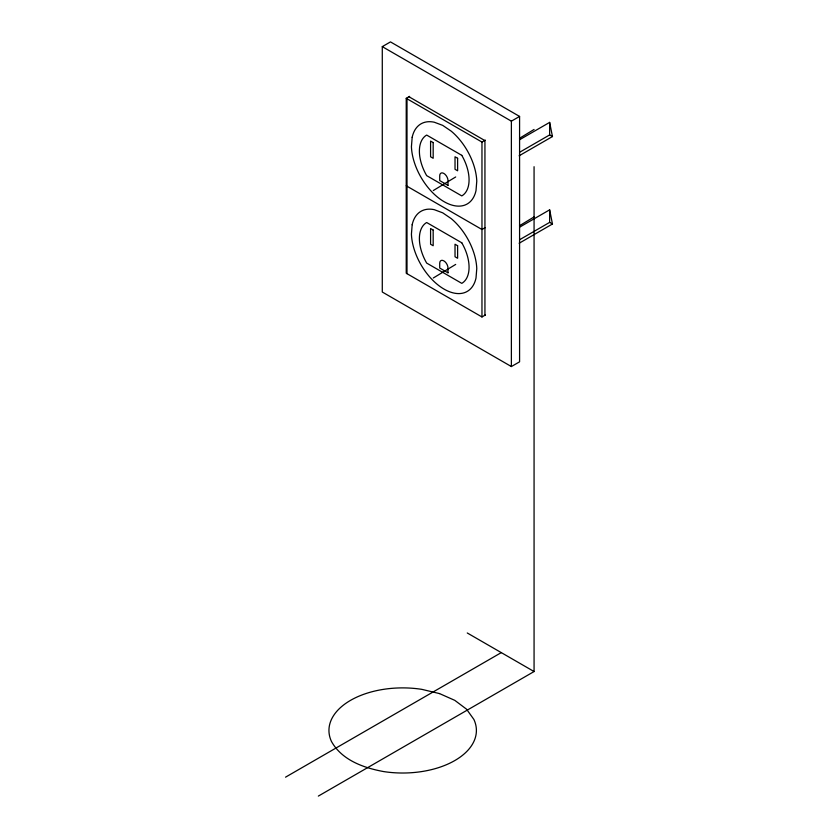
<?xml version="1.0" encoding="UTF-8"?>
<svg xmlns="http://www.w3.org/2000/svg" width="838" height="838" viewBox="0 0 838 838"><rect width="100%" height="100%" fill="white"/><g stroke="black" fill="none" stroke-linecap="round" stroke-linejoin="round"><path stroke-width="1.26" d="M433.298 190.54L455.694 176.965M519.518 138.291L534.068 129.461M433.298 277.996L455.694 264.42M519.518 225.736L534.068 216.916M382.285 46.635L390.477 41.9L519.581 116.43L519.581 361.827L511.379 366.552L382.285 292.022L382.285 46.635L511.379 121.164L519.581 116.43M485.338 315.004L481.965 316.953L406.231 273.23L406.231 98.318L409.604 96.37M406.231 98.318L481.965 142.051L485.338 140.103M519.654 139.705L549.644 122.39L552.462 136.552L519.131 155.784M519.654 152.244L549.644 134.928L552.462 136.552M485.338 227.548L481.965 229.497L406.231 185.774M519.654 227.15L549.644 209.835L552.462 223.997L519.131 243.24M519.654 239.699L549.644 222.384L552.462 223.997M285.538 777.172L501.281 652.613M318.335 796.1L534.068 671.542L534.068 166.699M408.965 96.747L484.94 140.606L484.94 315.36M467.258 632.973L534.068 671.542M549.644 122.39L549.644 134.928M549.644 209.835L549.644 222.384M511.379 121.164L511.379 366.552M481.965 142.051L481.965 316.953M407.006 98.769L407.006 273.67M412.181 137.264L411.427 146.65A46.247 26.701 60 0 0 441.207 199.863A46.247 26.701 60 0 0 476.015 190.551L476.77 181.165A46.247 26.701 60 0 0 451.211 131.157L442.705 125.375L434.294 122.222A46.247 26.701 60 0 0 412.181 137.264M412.181 224.72L411.427 234.106A46.247 26.701 60 0 0 441.207 287.319A46.247 26.701 60 0 0 476.015 278.007L476.77 268.621A46.247 26.701 60 0 0 451.211 218.613L442.705 212.831L434.294 209.678A46.247 26.701 60 0 0 412.181 224.72M439.531 693.592L421.755 689.339A73.723 42.56 0 0 0 331.46 741.462C341.894 760.213 363.65 767.87 383.595 771.568A73.723 42.56 0 0 0 473.879 719.433L466.515 709.168L454.804 700.359L439.531 693.592M461.79 155.344L426.668 135.065A35.123 20.28 60 0 0 426.668 175.634L461.79 195.914A35.123 20.28 60 0 0 461.79 155.344M433.173 142.575L430.585 141.088L430.585 156.79L433.173 158.277L433.173 142.575M457.611 158.277L455.024 156.79L455.024 169.307L457.611 170.795L457.611 158.277M447.984 185.355L439.72 180.589L439.72 175.812A5.845 3.373 60 0 1 443.857 173.435A5.845 3.373 60 0 1 447.984 180.589L447.984 185.355M461.79 242.8L426.668 222.52A35.123 20.28 60 0 0 426.668 263.08L461.79 283.359A35.123 20.28 60 0 0 461.79 242.8M433.173 230.031L430.585 228.533L430.585 244.235L433.173 245.733L433.173 230.031M457.611 245.733L455.024 244.235L455.024 256.763L457.611 258.251L457.611 245.733M447.984 272.811L439.72 268.034L439.72 263.268A5.845 3.373 60 0 1 443.857 260.88A5.845 3.373 60 0 1 447.984 268.034L447.984 272.811"/></g></svg>
